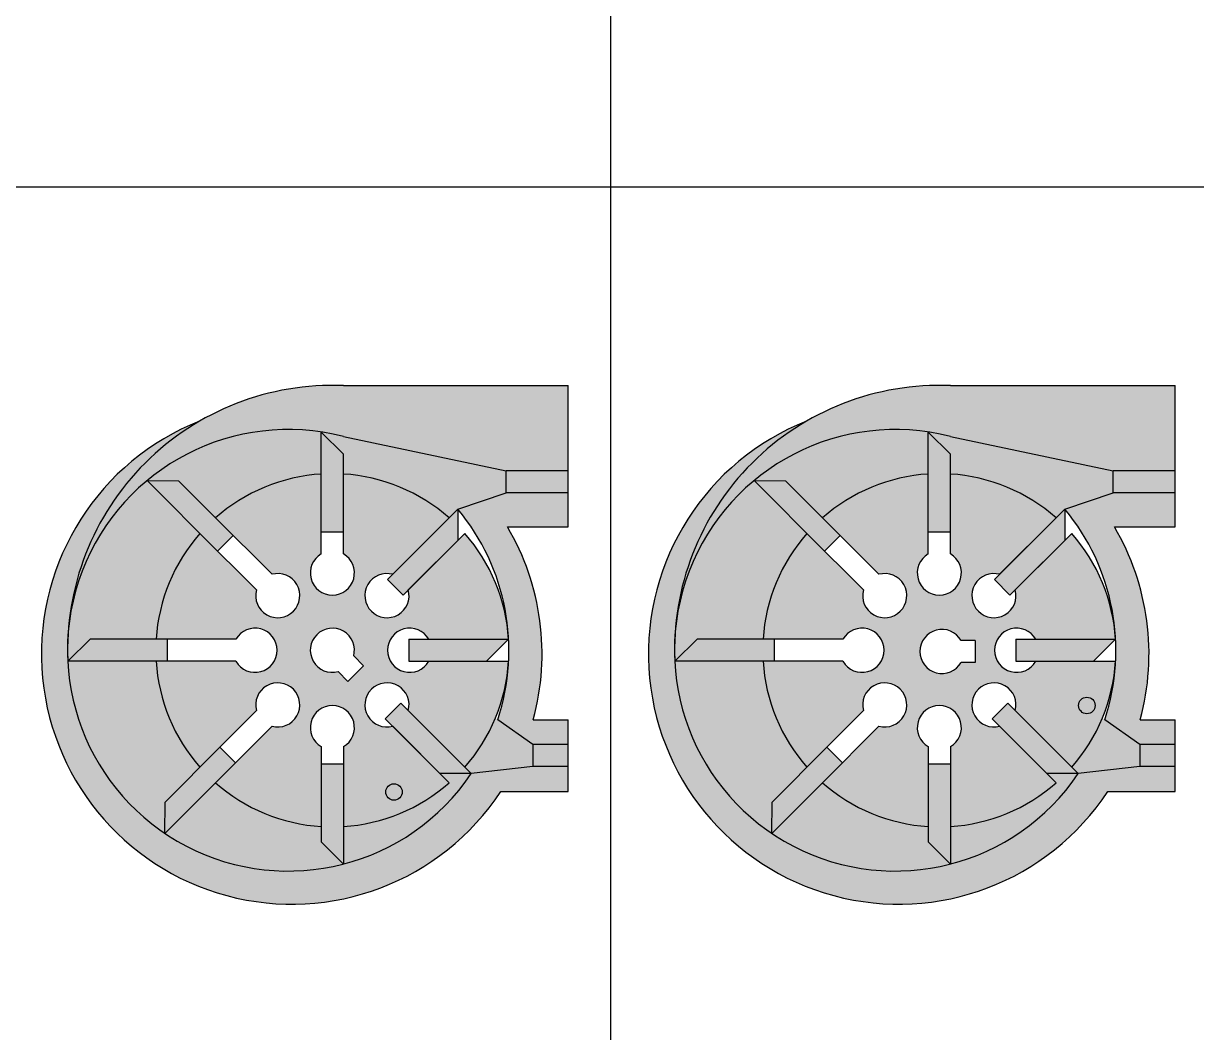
# Model space of a CAD drawing. Header units: millimetres. Extents: x -30196 to -29646, y -21694 to -21274.
# Drawn here: x -29864.4 to -29758.1, y -21602.8 to -21511.4 of the extents above; entities that cross this region are included whole.
import ezdxf

# ---------------------------------------------------------------- set-up
doc = ezdxf.new("R2010")
doc.units = ezdxf.units.MM
doc.layers.add('AM_8', color=1, linetype='Continuous', lineweight=25)

msp = doc.modelspace()

# ---------------------------------------------------------------- hatches: boundary and pattern name
at = {"layer": 'AM_8'}
h = msp.add_hatch(color=8, dxfattribs=at)
edge = h.paths.add_edge_path()
edge.add_line((-29815.03044098054, -21551.92528988092), (-29815.03044098054, -21544.21951980322))
edge.add_line((-29815.03044098054, -21544.21951980322), (-29835.40624679318, -21544.21951980322))
edge.add_arc((-29836.40624679318, -21568.19450415866), 23.9958303636972, 87.6115693426366, 177.6115693424543)
edge.add_arc((-29840.40624679318, -21568.19450415868), 20.00000000000167, 75.52248781405922, 177.1340160170988, ccw=False)
edge.add_line((-29835.40624679318, -21548.82958742765), (-29820.64838037986, -21551.92528988092))
edge.add_line((-29820.64838037986, -21551.92528988092), (-29815.03044098054, -21551.92528988092))
h = msp.add_hatch(color=8, dxfattribs=at)
edge = h.paths.add_edge_path()
edge.add_line((-29760.03044098054, -21551.92528988092), (-29760.03044098054, -21544.21951980322))
edge.add_line((-29760.03044098054, -21544.21951980322), (-29780.40624679318, -21544.21951980322))
edge.add_arc((-29781.40624679318, -21568.19450415866), 23.9958303636972, 87.6115693426366, 177.6115693424543)
edge.add_arc((-29785.40624679318, -21568.19450415869), 20.00000000000167, 75.52248781405922, 177.1340160170988, ccw=False)
edge.add_line((-29780.40624679318, -21548.82958742765), (-29765.64838037986, -21551.92528988092))
edge.add_line((-29765.64838037986, -21551.92528988092), (-29760.03044098054, -21551.92528988092))
h = msp.add_hatch(color=8, dxfattribs=at)
edge = h.paths.add_edge_path()
edge.add_line((-29815.03044098054, -21580.98452353365), (-29815.03044098054, -21578.73452353365))
edge.add_line((-29815.03044098054, -21578.73452353365), (-29818.22577236668, -21578.73452353365))
edge.add_line((-29818.22577236668, -21578.73452353365), (-29823.81852140633, -21579.36801598311))
edge.add_arc((-29840.40541814196, -21568.19201533423), 20.00070333319303, 177.1412554969115, 326.0285050709753, ccw=False)
edge.add_arc((-29836.40624679318, -21568.19450415866), 23.99583036370038, 120.0838597444396, 177.6115693424543, ccw=False)
edge.add_arc((-29840.08547596509, -21568.51756130602), 22.67921142957539, 111.6008538728167, 326.652961886635)
edge.add_line((-29821.140252718, -21580.98452353365), (-29815.03044098054, -21580.98452353365))
h = msp.add_hatch(color=8, dxfattribs=at)
edge = h.paths.add_edge_path()
edge.add_line((-29760.03044098054, -21580.98452353365), (-29760.03044098054, -21578.73452353365))
edge.add_line((-29760.03044098054, -21578.73452353365), (-29763.22577236668, -21578.73452353365))
edge.add_line((-29763.22577236668, -21578.73452353365), (-29768.81852140633, -21579.36801598312))
edge.add_arc((-29785.40541814196, -21568.19201533423), 20.00070333319303, 177.1412554969115, 326.0285050709753, ccw=False)
edge.add_arc((-29781.40624679318, -21568.19450415866), 23.99583036370038, 120.0838597444396, 177.6115693424543, ccw=False)
edge.add_arc((-29785.08547596509, -21568.51756130602), 22.67921142957539, 111.6008538728167, 326.652961886635)
edge.add_line((-29766.140252718, -21580.98452353365), (-29760.03044098054, -21580.98452353365))
h = msp.add_hatch(color=4, dxfattribs=at)
edge = h.paths.add_edge_path()
edge.add_line((-29850.35459195503, -21552.83194543446), (-29846.99072980264, -21556.19580758685))
edge.add_arc((-29836.40624679318, -21568.19450415866), 15.99999999999996, 93.5833216984849, 131.4166783015828, ccw=False)
edge.add_line((-29837.40624679318, -21552.22578473599), (-29837.40624679319, -21548.4207842254))
edge.add_arc((-29840.40624679319, -21568.19450415869), 20.00000000000203, 81.37307344133279, 129.754618054288)
edge.add_line((-29853.19626616817, -21552.81869834607), (-29850.35459195503, -21552.83194543446))
h = msp.add_hatch(color=4, dxfattribs=at)
edge = h.paths.add_edge_path()
edge.add_line((-29837.40624679319, -21548.4207842254), (-29835.40624679319, -21550.43951843747))
edge.add_line((-29835.40624679319, -21550.43951843747), (-29835.40624679319, -21552.22578473599))
edge.add_arc((-29836.40624679318, -21568.19450415866), 15.99999999999949, 48.58332169857408, 86.41667830158008, ccw=False)
edge.add_line((-29825.82176378375, -21556.19580758682), (-29825.03044098058, -21555.40448478368))
edge.add_line((-29825.03044098058, -21555.40448478368), (-29820.64838037986, -21553.92528988092))
edge.add_line((-29820.64838037986, -21553.92528988092), (-29820.64838037986, -21551.92528988092))
edge.add_line((-29820.64838037986, -21551.92528988092), (-29835.40624679318, -21548.82958742765))
edge.add_arc((-29840.40624679316, -21568.1945041587), 20.00000000000228, 75.52248781411483, 81.37307344139617)
for color, points in [(96, [(-29837.40624679319, -21557.45418666797), (-29835.40624679318, -21557.45418666797), (-29835.40624679319, -21552.22578473598), (-29835.40624679319, -21550.43951843747), (-29837.40624679319, -21548.4207842254), (-29837.40624679319, -21552.22578473598), (-29837.40624679319, -21554.35938536772)]), (6, [(-29782.40624679319, -21557.45418666797), (-29780.40624679318, -21557.45418666797), (-29780.40624679319, -21552.22578473599), (-29780.40624679319, -21550.43951843747), (-29782.40624679319, -21548.4207842254), (-29782.40624679319, -21552.22578473599), (-29782.40624679319, -21554.35938536772)]), (4, [(-29815.03044098054, -21551.92528988092), (-29820.64838037986, -21551.92528988092), (-29820.64838037986, -21553.92528988092), (-29815.03044098054, -21553.92528988092)]), (4, [(-29760.03044098054, -21551.92528988092), (-29765.64838037986, -21551.92528988092), (-29765.64838037986, -21553.92528988092), (-29760.03044098054, -21553.92528988092)]), (18, [(-29846.80868604383, -21559.2062784704), (-29845.39447248146, -21557.79206490801), (-29849.09151094234, -21554.09502644715), (-29850.35459195503, -21552.83194543446), (-29853.19626616816, -21552.81869834606), (-29850.50572450472, -21555.50924000952), (-29848.99704102967, -21557.01792348456)]), (96, [(-29791.80868604383, -21559.2062784704), (-29790.39447248146, -21557.79206490802), (-29794.09151094234, -21554.09502644715), (-29795.35459195503, -21552.83194543446), (-29798.19626616816, -21552.81869834607), (-29795.50572450472, -21555.50924000953), (-29793.99704102967, -21557.01792348457)]), (6, [(-29831.41802110491, -21561.79206490801), (-29830.00380754254, -21563.20627847038), (-29826.30676908166, -21559.5092400095), (-29825.04368806898, -21558.24615899682), (-29825.03044098058, -21555.40448478368), (-29827.72098264404, -21558.09502644713), (-29829.22966611908, -21559.60370992218)]), (5, [(-29776.41802110491, -21561.79206490801), (-29775.00380754254, -21563.20627847039), (-29771.30676908166, -21559.50924000951), (-29770.04368806898, -21558.24615899682), (-29770.03044098058, -21555.40448478368), (-29772.72098264404, -21558.09502644713), (-29774.22966611908, -21559.60370992218)]), (50, [(-29851.34782870605, -21569.19450415867), (-29851.34782870605, -21567.19450415866), (-29856.57623063803, -21567.19450415868), (-29858.36249693655, -21567.19450415867), (-29860.38123114862, -21569.19450415867), (-29856.57623063803, -21569.19450415868), (-29854.4426300063, -21569.19450415867)]), (170, [(-29829.46466488031, -21567.19450415866), (-29829.46466488031, -21569.19450415866), (-29824.23626294833, -21569.19450415865), (-29822.44999664981, -21569.19450415866), (-29820.43126243774, -21567.19450415866), (-29824.23626294833, -21567.19450415865), (-29826.36986358006, -21567.19450415866)]), (18, [(-29796.34782870605, -21569.19450415867), (-29796.34782870605, -21567.19450415867), (-29801.57623063803, -21567.19450415868), (-29803.36249693655, -21567.19450415867), (-29805.38123114862, -21569.19450415867), (-29801.57623063803, -21569.19450415868), (-29799.4426300063, -21569.19450415867)]), (20, [(-29774.46466488031, -21567.19450415866), (-29774.46466488031, -21569.19450415867), (-29769.23626294833, -21569.19450415865), (-29767.44999664981, -21569.19450415866), (-29765.43126243774, -21567.19450415866), (-29769.23626294833, -21567.19450415865), (-29771.36986358006, -21567.19450415866)]), (20, [(-29830.20610153066, -21572.98043585878), (-29831.62031509304, -21574.39464942116), (-29827.92327663215, -21578.09168788202), (-29825.82176378371, -21580.19320073046), (-29823.81852140633, -21579.36801598311), (-29826.50906306978, -21576.67747431965), (-29828.01774654483, -21575.16879084461)]), (241, [(-29775.20610153066, -21572.98043585879), (-29776.62031509304, -21574.39464942116), (-29772.92327663215, -21578.09168788203), (-29770.82176378372, -21580.19320073047), (-29768.81852140633, -21579.36801598311), (-29771.50906306978, -21576.67747431966), (-29773.01774654483, -21575.16879084461)]), (3, [(-29845.19217849331, -21578.39464942118), (-29846.60639205569, -21576.9804358588), (-29850.30343051655, -21580.67747431969), (-29851.56651152925, -21581.94055533237), (-29851.57975861764, -21584.78222954551), (-29848.88921695418, -21582.09168788206), (-29847.38053347914, -21580.58300440701)]), (256, [(-29815.03044098054, -21576.73452353366), (-29818.22577236668, -21576.73452353366), (-29818.22577236668, -21578.73452353366), (-29815.03044098054, -21578.73452353366)]), (50, [(-29790.19217849331, -21578.39464942118), (-29791.60639205569, -21576.9804358588), (-29795.30343051655, -21580.67747431969), (-29796.56651152925, -21581.94055533237), (-29796.57975861764, -21584.78222954551), (-29793.88921695418, -21582.09168788206), (-29792.38053347914, -21580.58300440701)]), (256, [(-29760.03044098054, -21576.73452353366), (-29763.22577236668, -21576.73452353366), (-29763.22577236668, -21578.73452353366), (-29760.03044098054, -21578.73452353366)]), (241, [(-29835.40624679316, -21578.52601844714), (-29837.40624679317, -21578.52601844714), (-29837.40624679315, -21583.75442037913), (-29837.40624679316, -21585.54068667765), (-29835.40624679316, -21587.55942088972), (-29835.40624679315, -21583.75442037913), (-29835.40624679316, -21581.62081974739)]), (3, [(-29780.40624679316, -21578.52601844715), (-29782.40624679317, -21578.52601844715), (-29782.40624679315, -21583.75442037913), (-29782.40624679316, -21585.54068667765), (-29780.40624679316, -21587.55942088972), (-29780.40624679315, -21583.75442037913), (-29780.40624679316, -21581.6208197474)])]:
    msp.add_hatch(color=color, dxfattribs=at).paths.add_polyline_path(points)
h = msp.add_hatch(color=4, dxfattribs=at)
edge = h.paths.add_edge_path()
edge.add_line((-29795.35459195503, -21552.83194543446), (-29791.99072980264, -21556.19580758685))
edge.add_arc((-29781.40624679318, -21568.19450415866), 15.99999999999996, 93.5833216984849, 131.4166783015828, ccw=False)
edge.add_line((-29782.40624679318, -21552.22578473599), (-29782.40624679319, -21548.4207842254))
edge.add_arc((-29785.40624679319, -21568.19450415869), 20.00000000000203, 81.37307344133279, 129.754618054288)
edge.add_line((-29798.19626616817, -21552.81869834607), (-29795.35459195503, -21552.83194543446))
h = msp.add_hatch(color=4, dxfattribs=at)
edge = h.paths.add_edge_path()
edge.add_line((-29782.40624679319, -21548.4207842254), (-29780.40624679319, -21550.43951843747))
edge.add_line((-29780.40624679319, -21550.43951843747), (-29780.40624679319, -21552.22578473599))
edge.add_arc((-29781.40624679318, -21568.19450415866), 15.99999999999949, 48.58332169857408, 86.41667830158008, ccw=False)
edge.add_line((-29770.82176378375, -21556.19580758682), (-29770.03044098058, -21555.40448478368))
edge.add_line((-29770.03044098058, -21555.40448478368), (-29765.64838037986, -21553.92528988092))
edge.add_line((-29765.64838037986, -21553.92528988092), (-29765.64838037986, -21551.92528988092))
edge.add_line((-29765.64838037986, -21551.92528988092), (-29780.40624679318, -21548.82958742765))
edge.add_arc((-29785.40624679316, -21568.1945041587), 20.00000000000228, 75.52248781411483, 81.37307344139617)
h = msp.add_hatch(color=54, dxfattribs=at)
edge = h.paths.add_edge_path()
edge.add_line((-29841.87363235168, -21575.07610327954), (-29845.19217849331, -21578.39464942118))
edge.add_line((-29845.19217849331, -21578.39464942118), (-29846.99072980262, -21580.19320073048))
edge.add_arc((-29836.40624679318, -21568.19450415866), 16.00000000000125, 228.5833216984907, 266.4166783015151)
edge.add_line((-29837.40624679318, -21584.16322358133), (-29837.40624679317, -21578.52601844714))
edge.add_line((-29837.40624679317, -21578.52601844714), (-29837.40624679317, -21576.92655496623))
edge.add_arc((-29836.40624679318, -21575.19450415866), 1.999999999995739, -59.99999999947232, 240.0000000001702, ccw=False)
edge.add_line((-29835.40624679317, -21576.92655496622), (-29835.40624679316, -21578.52601844714))
edge.add_line((-29835.40624679316, -21578.52601844714), (-29835.40624679317, -21584.16322358133))
edge.add_arc((-29836.40624679318, -21568.19450415866), 15.99999999999768, 273.5833216985247, 311.4166783018132)
edge.add_line((-29825.82176378367, -21580.19320073043), (-29826.66019561946, -21579.35476889472))
edge.add_line((-29826.66019561946, -21579.35476889472), (-29830.93886123465, -21575.07610327954))
edge.add_arc((-29831.45649932488, -21573.14425162696), 2.00000000000471, -14.99999999920891, 285.0000000004978, ccw=False)
edge.add_line((-29829.52464767229, -21573.66188971714), (-29824.40755022134, -21578.77898716808))
edge.add_arc((-29836.40624679318, -21568.19450415866), 16.00000000000012, 318.5833216985741, 356.4166783015281)
edge.add_line((-29820.43752737051, -21569.19450415866), (-29822.44999664981, -21569.19450415865))
edge.add_line((-29822.44999664981, -21569.19450415865), (-29827.6741959856, -21569.19450415866))
edge.add_arc((-29829.40624679317, -21568.19450415866), 1.999999999998889, 30.00000000047561, 330.0000000002223, ccw=False)
edge.add_line((-29827.67419598561, -21567.19450415865), (-29820.4375273705, -21567.19450415865))
edge.add_arc((-29836.40624679317, -21568.19450415867), 16.00000000000153, 3.583321698536893, 41.41667830169428)
edge.add_line((-29824.40755022138, -21557.61002114918), (-29825.04368806898, -21558.24615899682))
edge.add_line((-29825.04368806898, -21558.24615899682), (-29829.5246476723, -21562.72711860013))
edge.add_arc((-29831.45649932488, -21563.24475669036), 2.00000000000471, -284.9999999996385, 15.000000000497778, ccw=False)
edge.add_line((-29830.93886123468, -21561.31290503777), (-29825.82176378375, -21556.19580758682))
edge.add_arc((-29836.40624679319, -21568.19450415865), 15.99999999999675, 48.58332169852869, 86.41667830150129)
edge.add_line((-29835.40624679318, -21552.22578473598), (-29835.40624679318, -21557.45418666797))
edge.add_line((-29835.40624679318, -21557.45418666797), (-29835.40624679319, -21559.46245335108))
edge.add_arc((-29836.40624679318, -21561.19450415865), 1.999999999995739, -239.99999999947227, 60.00000000017019, ccw=False)
edge.add_line((-29837.40624679319, -21559.46245335109), (-29837.40624679319, -21557.45418666797))
edge.add_line((-29837.40624679319, -21557.45418666797), (-29837.40624679319, -21552.22578473598))
edge.add_arc((-29836.40624679318, -21568.19450415865), 15.99999999999768, 93.58332169852468, 131.4166783018132)
edge.add_line((-29846.99072980269, -21556.19580758688), (-29845.39447248146, -21557.79206490802))
edge.add_line((-29845.39447248146, -21557.79206490802), (-29841.8736323517, -21561.31290503779))
edge.add_arc((-29841.35599426149, -21563.24475669036), 1.999999999998371, -195.0000000000215, 105.0000000002228, ccw=False)
edge.add_line((-29843.28784591406, -21562.72711860016), (-29846.80868604383, -21559.2062784704))
edge.add_line((-29846.80868604383, -21559.2062784704), (-29848.40494336501, -21557.61002114923))
edge.add_arc((-29836.40624679318, -21568.19450415867), 15.99999999999916, 138.5833216985189, 176.4166783015013)
edge.add_line((-29852.37496621585, -21567.19450415866), (-29851.34782870605, -21567.19450415866))
edge.add_line((-29851.34782870605, -21567.19450415866), (-29845.13829760075, -21567.19450415866))
edge.add_arc((-29843.40624679318, -21568.19450415866), 1.999999999998889, -149.9999999997571, 150.0000000002223, ccw=False)
edge.add_line((-29845.13829760074, -21569.19450415866), (-29851.34782870605, -21569.19450415867))
edge.add_line((-29851.34782870605, -21569.19450415867), (-29852.37496621585, -21569.19450415867))
edge.add_arc((-29836.40624679318, -21568.19450415865), 15.9999999999979, 183.5833216985377, 221.4166783015914)
edge.add_line((-29848.40494336499, -21578.77898716811), (-29843.28784591406, -21573.66188971717))
edge.add_arc((-29841.35599426148, -21573.14425162695), 2.000000000002827, -104.99999999963848, 195.0000000002965, ccw=False)
edge = h.paths.add_edge_path(flags=16)
edge.add_arc((-29830.82375982822, -21581.03334520005), 0.7499999999995927, -205.52984479594625, 11.459155902570615, ccw=False)
edge.add_arc((-29830.82375982822, -21581.03334520005), 0.7500000000016288, 11.459155902570615, 154.4701552040538, ccw=False)
edge = h.paths.add_edge_path(flags=16)
edge.add_line((-29833.57781966843, -21569.60871772103), (-29834.9920332308, -21571.02293128341))
edge.add_line((-29834.9920332308, -21571.02293128341), (-29835.88860870298, -21570.12635581124))
edge.add_arc((-29836.40624679317, -21568.19450415866), 2.000000000001633, -14.99999999976609, 284.99999999976615, ccw=False)
edge.add_line((-29834.47439514059, -21568.71214224886), (-29833.57781966843, -21569.60871772103))
h = msp.add_hatch(color=54, dxfattribs=at)
edge = h.paths.add_edge_path()
edge.add_arc((-29786.35599426148, -21573.14425162696), 2.000000000002827, -104.99999999963848, 195.0000000002965, ccw=False)
edge.add_line((-29786.87363235168, -21575.07610327954), (-29790.19217849331, -21578.39464942118))
edge.add_line((-29790.19217849331, -21578.39464942118), (-29791.99072980262, -21580.19320073049))
edge.add_arc((-29781.40624679318, -21568.19450415866), 16.00000000000125, 228.5833216984907, 266.4166783015151)
edge.add_line((-29782.40624679318, -21584.16322358133), (-29782.40624679317, -21578.52601844715))
edge.add_line((-29782.40624679317, -21578.52601844715), (-29782.40624679317, -21576.92655496623))
edge.add_arc((-29781.40624679318, -21575.19450415866), 1.999999999998889, -59.99999999952439, 240.00000000022231, ccw=False)
edge.add_line((-29780.40624679317, -21576.92655496622), (-29780.40624679316, -21578.52601844715))
edge.add_line((-29780.40624679316, -21578.52601844715), (-29780.40624679317, -21584.16322358133))
edge.add_arc((-29781.40624679318, -21568.19450415866), 16.00000000000131, 273.5833216985238, 311.4166783018046)
edge.add_line((-29770.82176378367, -21580.19320073043), (-29771.66019561946, -21579.35476889472))
edge.add_line((-29771.66019561946, -21579.35476889472), (-29775.93886123465, -21575.07610327954))
edge.add_arc((-29776.45649932488, -21573.14425162696), 2.00000000000471, -14.99999999920891, 285.0000000004978, ccw=False)
edge.add_line((-29774.52464767229, -21573.66188971714), (-29769.40755022134, -21578.77898716809))
edge.add_arc((-29781.40624679318, -21568.19450415866), 16.00000000000012, 318.5833216985741, 356.4166783015281)
edge.add_line((-29765.43752737051, -21569.19450415866), (-29767.44999664981, -21569.19450415866))
edge.add_line((-29767.44999664981, -21569.19450415866), (-29772.6741959856, -21569.19450415866))
edge.add_arc((-29774.40624679317, -21568.19450415867), 1.999999999998889, 30.00000000047561, 330.0000000002223, ccw=False)
edge.add_line((-29772.67419598561, -21567.19450415865), (-29765.4375273705, -21567.19450415865))
edge.add_arc((-29781.40624679317, -21568.19450415867), 16.00000000000131, 3.583321698523892, 41.41667830168451)
edge.add_line((-29769.40755022138, -21557.61002114918), (-29770.04368806898, -21558.24615899682))
edge.add_line((-29770.04368806898, -21558.24615899682), (-29774.5246476723, -21562.72711860014))
edge.add_arc((-29776.45649932488, -21563.24475669036), 2.00000000000471, -284.9999999996385, 15.000000000497778, ccw=False)
edge.add_line((-29775.93886123468, -21561.31290503778), (-29770.82176378375, -21556.19580758682))
edge.add_arc((-29781.40624679319, -21568.19450415866), 15.99999999999675, 48.58332169852869, 86.41667830150129)
edge.add_line((-29780.40624679318, -21552.22578473599), (-29780.40624679318, -21557.45418666797))
edge.add_line((-29780.40624679318, -21557.45418666797), (-29780.40624679319, -21559.46245335109))
edge.add_arc((-29781.40624679318, -21561.19450415866), 1.999999999998889, -239.99999999952445, 60.000000000222315, ccw=False)
edge.add_line((-29782.40624679319, -21559.4624533511), (-29782.40624679319, -21557.45418666797))
edge.add_line((-29782.40624679319, -21557.45418666797), (-29782.40624679319, -21552.22578473599))
edge.add_arc((-29781.40624679318, -21568.19450415866), 16.00000000000131, 93.58332169852389, 131.4166783018046)
edge.add_line((-29791.99072980269, -21556.19580758689), (-29790.39447248146, -21557.79206490802))
edge.add_line((-29790.39447248146, -21557.79206490802), (-29786.8736323517, -21561.31290503779))
edge.add_arc((-29786.35599426149, -21563.24475669036), 1.999999999998371, -195.0000000000215, 105.0000000002228, ccw=False)
edge.add_line((-29788.28784591406, -21562.72711860016), (-29791.80868604383, -21559.2062784704))
edge.add_line((-29791.80868604383, -21559.2062784704), (-29793.40494336501, -21557.61002114923))
edge.add_arc((-29781.40624679318, -21568.19450415867), 15.99999999999675, 138.5833216985287, 176.4166783015143)
edge.add_line((-29797.37496621585, -21567.19450415866), (-29796.34782870605, -21567.19450415867))
edge.add_line((-29796.34782870605, -21567.19450415867), (-29790.13829760075, -21567.19450415867))
edge.add_arc((-29788.40624679318, -21568.19450415866), 1.999999999998889, -149.9999999997571, 150.0000000002223, ccw=False)
edge.add_line((-29790.13829760074, -21569.19450415867), (-29796.34782870605, -21569.19450415867))
edge.add_line((-29796.34782870605, -21569.19450415867), (-29797.37496621585, -21569.19450415867))
edge.add_arc((-29781.40624679318, -21568.19450415866), 15.9999999999979, 183.5833216985377, 221.4166783015914)
edge.add_line((-29793.40494336499, -21578.77898716812), (-29791.60639205569, -21576.9804358588))
edge.add_line((-29791.60639205569, -21576.9804358588), (-29790.63422122882, -21576.00826503194))
edge.add_line((-29790.63422122882, -21576.00826503194), (-29788.28784591406, -21573.66188971717))
edge = h.paths.add_edge_path(flags=16)
edge.add_arc((-29768.03799479061, -21573.19486967095), 0.7499999999995927, -176.3684681043194, 11.459155902570615, ccw=False)
edge.add_arc((-29768.03799479061, -21573.19486967095), 0.7500000000001031, 11.459155902570615, 183.6315318956807, ccw=False)
edge = h.paths.add_edge_path(flags=16)
edge.add_line((-29778.16971793685, -21567.30038135314), (-29778.16971793685, -21569.30038135314))
edge.add_line((-29778.16971793685, -21569.30038135314), (-29779.43766712928, -21569.30038135314))
edge.add_arc((-29781.16971793685, -21568.30038135314), 1.999999999999376, 30.00000000001029, 329.9999999999897, ccw=False)
edge.add_line((-29779.43766712928, -21567.30038135314), (-29778.16971793685, -21567.30038135314))
h = msp.add_hatch(color=4, dxfattribs=at)
edge = h.paths.add_edge_path()
edge.add_line((-29860.38123114859, -21569.19450415946), (-29858.36249693655, -21567.19450415867))
edge.add_line((-29858.36249693655, -21567.19450415867), (-29852.37496621586, -21567.19450415867))
edge.add_arc((-29836.40624679318, -21568.19450415866), 15.99999999999972, 138.5833216985092, 176.4166783015671, ccw=False)
edge.add_line((-29848.40494336501, -21557.61002114922), (-29853.19626616817, -21552.81869834607))
edge.add_arc((-29840.40624679318, -21568.19450415869), 20.00000000000394, 129.754618054296, 177.1340160161286)
edge.add_arc((-29836.40624679318, -21568.19450415864), 23.99583036369888, 177.6115693417065, 182.3884306593368)
h = msp.add_hatch(color=4, dxfattribs=at)
edge = h.paths.add_edge_path()
edge.add_line((-29805.38123114859, -21569.19450415946), (-29803.36249693655, -21567.19450415867))
edge.add_line((-29803.36249693655, -21567.19450415867), (-29797.37496621586, -21567.19450415867))
edge.add_arc((-29781.40624679318, -21568.19450415866), 15.99999999999972, 138.5833216985092, 176.4166783015671, ccw=False)
edge.add_line((-29793.40494336501, -21557.61002114922), (-29798.19626616817, -21552.81869834607))
edge.add_arc((-29785.40624679318, -21568.19450415869), 20.00000000000394, 129.754618054296, 177.1340160161286)
edge.add_arc((-29781.40624679318, -21568.19450415864), 23.99583036369888, 177.6115693417065, 182.3884306593368)
h = msp.add_hatch(color=8, dxfattribs=at)
edge = h.paths.add_edge_path()
edge.add_line((-29815.03044098054, -21557.02099233419), (-29815.03044098054, -21553.92528988092))
edge.add_line((-29815.03044098054, -21553.92528988092), (-29820.64838037986, -21553.92528988092))
edge.add_line((-29820.64838037986, -21553.92528988092), (-29825.03044098058, -21555.40448478368))
edge.add_arc((-29840.4327371807, -21568.1995152985), 20.02357445891537, -18.29323982896301, 39.71716751412907, ccw=False)
edge.add_line((-29821.42110375283, -21574.48452353365), (-29818.22577236668, -21576.73452353365))
edge.add_line((-29818.22577236668, -21576.73452353365), (-29815.03044098054, -21576.73452353365))
edge.add_line((-29815.03044098054, -21576.73452353365), (-29815.03044098054, -21574.48452353365))
edge.add_line((-29815.03044098054, -21574.48452353365), (-29818.20530245478, -21574.48452353365))
edge.add_arc((-29840.08547596509, -21568.51756130602), 22.67921142957379, 344.7457534266397, 390.458957127922)
edge.add_line((-29820.53616567191, -21557.020992334), (-29815.03044098054, -21557.02099233419))
h = msp.add_hatch(color=8, dxfattribs=at)
edge = h.paths.add_edge_path()
edge.add_line((-29760.03044098054, -21557.0209923342), (-29760.03044098054, -21553.92528988092))
edge.add_line((-29760.03044098054, -21553.92528988092), (-29765.64838037986, -21553.92528988092))
edge.add_line((-29765.64838037986, -21553.92528988092), (-29770.03044098058, -21555.40448478368))
edge.add_arc((-29785.4327371807, -21568.19951529851), 20.02357445891537, -18.29323982896301, 39.71716751412907, ccw=False)
edge.add_line((-29766.42110375283, -21574.48452353365), (-29763.22577236668, -21576.73452353365))
edge.add_line((-29763.22577236668, -21576.73452353365), (-29760.03044098054, -21576.73452353365))
edge.add_line((-29760.03044098054, -21576.73452353365), (-29760.03044098054, -21574.48452353365))
edge.add_line((-29760.03044098054, -21574.48452353365), (-29763.20530245478, -21574.48452353365))
edge.add_arc((-29785.08547596509, -21568.51756130602), 22.67921142957379, 344.7457534266397, 390.458957127922)
edge.add_line((-29765.53616567191, -21557.020992334), (-29760.03044098054, -21557.0209923342))
h = msp.add_hatch(color=4, dxfattribs=at)
edge = h.paths.add_edge_path()
edge.add_line((-29851.56651152925, -21581.94055533237), (-29848.404943365, -21578.77898716812))
edge.add_arc((-29836.40624679319, -21568.19450415866), 15.99999999999755, 183.5833216984727, 221.416678301573, ccw=False)
edge.add_line((-29852.37496621586, -21569.19450415866), (-29860.38123114859, -21569.19450415947))
edge.add_arc((-29840.40624679319, -21568.1945041587), 20.00000000000208, 182.8659839848004, 236.0357445506686)
edge.add_line((-29851.57975861765, -21584.78222954552), (-29851.56651152925, -21581.94055533237))
h = msp.add_hatch(color=4, dxfattribs=at)
edge = h.paths.add_edge_path()
edge.add_line((-29796.56651152925, -21581.94055533237), (-29793.404943365, -21578.77898716812))
edge.add_arc((-29781.40624679319, -21568.19450415866), 15.99999999999755, 183.5833216984727, 221.416678301573, ccw=False)
edge.add_line((-29797.37496621586, -21569.19450415866), (-29805.38123114859, -21569.19450415947))
edge.add_arc((-29785.40624679319, -21568.1945041587), 20.00000000000208, 182.8659839848004, 236.0357445506686)
edge.add_line((-29796.57975861765, -21584.78222954552), (-29796.56651152925, -21581.94055533237))
h = msp.add_hatch(color=0, dxfattribs=at)
edge = h.paths.add_edge_path()
edge.add_arc((-29768.03799479061, -21573.19486967094), 0.7499999999960273, 101.4591559026259, 379.2612381732924)
edge.add_arc((-29768.03799479061, -21573.19486967094), 0.7499999999972446, 19.26123817329231, 101.4591559026259)
h = msp.add_hatch(color=256, dxfattribs=at)
edge = h.paths.add_edge_path()
edge.add_line((-29818.22577236669, -21578.73452353366), (-29818.22577236668, -21576.73452353366))
edge.add_line((-29818.22577236668, -21576.73452353366), (-29821.63342921298, -21574.33973489006))
edge.add_arc((-29836.40624679318, -21568.19450415867), 16.00000000000093, 318.58332169849075, 337.4135536778807, ccw=False)
edge.add_line((-29824.40755022135, -21578.77898716811), (-29823.81852140634, -21579.36801598313))
edge.add_line((-29823.81852140634, -21579.36801598313), (-29820.82862563852, -21579.02934954554))
edge.add_line((-29820.82862563852, -21579.02934954554), (-29818.22577236669, -21578.73452353366))
h = msp.add_hatch(color=256, dxfattribs=at)
edge = h.paths.add_edge_path()
edge.add_line((-29763.22577236669, -21578.73452353366), (-29763.22577236668, -21576.73452353366))
edge.add_line((-29763.22577236668, -21576.73452353366), (-29766.63342921298, -21574.33973489006))
edge.add_arc((-29781.40624679318, -21568.19450415867), 16.00000000000093, 318.58332169849075, 337.4135536778807, ccw=False)
edge.add_line((-29769.40755022135, -21578.77898716811), (-29768.81852140634, -21579.36801598313))
edge.add_line((-29768.81852140634, -21579.36801598313), (-29765.82862563852, -21579.02934954554))
edge.add_line((-29765.82862563852, -21579.02934954554), (-29763.22577236669, -21578.73452353366))
h = msp.add_hatch(color=4, dxfattribs=at)
edge = h.paths.add_edge_path()
edge.add_line((-29835.40624679316, -21587.55942088972), (-29837.40624679316, -21585.54068667765))
edge.add_line((-29837.40624679316, -21585.54068667765), (-29837.40624679317, -21584.16322358133))
edge.add_arc((-29836.40624679318, -21568.19450415866), 15.99999999999586, 228.5833216985103, 266.41667830157934, ccw=False)
edge.add_line((-29846.99072980262, -21580.19320073049), (-29851.57975861764, -21584.78222954551))
edge.add_arc((-29840.40624679318, -21568.19450415869), 19.99999999999851, 236.0357445506627, 284.4775121859838)
h = msp.add_hatch(color=256, dxfattribs=at)
edge = h.paths.add_edge_path()
edge.add_arc((-29840.40624679318, -21568.19450415869), 19.99999999999808, 284.4775121859636, 326.0357445507755)
edge.add_line((-29823.81852140633, -21579.36801598312), (-29824.94891876627, -21579.36274638758))
edge.add_arc((-29836.40624679319, -21568.19450415867), 16.0000000000069, 273.58332169853605, 315.732025523179, ccw=False)
edge.add_line((-29835.40624679317, -21584.16322358134), (-29835.40624679317, -21587.55942088972))
h = msp.add_hatch(color=0, dxfattribs=at)
edge = h.paths.add_edge_path()
edge.add_arc((-29830.82375982822, -21581.03334520004), 0.7499999999960273, 56.45915590262589, 334.2612381732923)
edge.add_arc((-29830.82375982822, -21581.03334520004), 0.7499999999972446, -25.73876182670767, 56.45915590262589)
h = msp.add_hatch(color=4, dxfattribs=at)
edge = h.paths.add_edge_path()
edge.add_line((-29780.40624679316, -21587.55942088972), (-29782.40624679316, -21585.54068667765))
edge.add_line((-29782.40624679316, -21585.54068667765), (-29782.40624679317, -21584.16322358133))
edge.add_arc((-29781.40624679318, -21568.19450415866), 15.99999999999586, 228.5833216985103, 266.41667830157934, ccw=False)
edge.add_line((-29791.99072980262, -21580.19320073049), (-29796.57975861764, -21584.78222954551))
edge.add_arc((-29785.40624679318, -21568.19450415869), 19.99999999999851, 236.0357445506627, 284.4775121859838)
h = msp.add_hatch(color=256, dxfattribs=at)
edge = h.paths.add_edge_path()
edge.add_arc((-29785.40624679318, -21568.19450415869), 19.99999999999808, 284.4775121859636, 326.0357445507755)
edge.add_line((-29768.81852140633, -21579.36801598312), (-29769.94891876627, -21579.36274638758))
edge.add_arc((-29781.40624679319, -21568.19450415867), 16.0000000000069, 273.58332169853605, 315.732025523179, ccw=False)
edge.add_line((-29780.40624679317, -21584.16322358134), (-29780.40624679317, -21587.55942088972))

# ---------------------------------------------------------------- linework, layer by layer
for p, q in [((-29811.16855270931, -21526.19450415869), (-29811.16855270931, -21442.19450415869)), ((-30141.16855270931, -21526.19450415868), (-29701.16855270931, -21526.19450415869)), ((-29811.16855270931, -21610.19450415869), (-29811.16855270931, -21526.19450415869))]:
    msp.add_line(p, q)
at = {"lineweight": 30}
for p, q in [((-29835.40624679318, -21544.21951980322), (-29815.03044098054, -21544.21951980322)), ((-29815.03044098054, -21548.82958742765), (-29815.03044098054, -21544.21951980322)), ((-29780.40624679318, -21544.21951980322), (-29760.03044098054, -21544.21951980322)), ((-29760.03044098054, -21548.82958742765), (-29760.03044098054, -21544.21951980322)), ((-29835.40624679318, -21548.82958742765), (-29820.64838037986, -21551.92528988092)), ((-29815.03044098054, -21557.02099233419), (-29815.03044098054, -21548.82958742765)), ((-29780.40624679318, -21548.82958742765), (-29765.64838037986, -21551.92528988092)), ((-29760.03044098054, -21557.0209923342), (-29760.03044098054, -21548.82958742765)), ((-29837.40624679319, -21559.46245335109), (-29837.40624679319, -21552.22578473598)), ((-29835.40624679319, -21559.46245335108), (-29835.40624679319, -21552.22578473598)), ((-29815.03044098054, -21551.92528988092), (-29820.64838037986, -21551.92528988092)), ((-29820.64838037986, -21553.92528988092), (-29820.64838037986, -21551.92528988092)), ((-29782.40624679319, -21559.46245335109), (-29782.40624679319, -21552.22578473599)), ((-29780.40624679319, -21559.46245335109), (-29780.40624679319, -21552.22578473599)), ((-29760.03044098054, -21551.92528988092), (-29765.64838037986, -21551.92528988092)), ((-29765.64838037986, -21553.92528988092), (-29765.64838037986, -21551.92528988092)), ((-29825.03044098058, -21555.40448478368), (-29820.64838037986, -21553.92528988092)), ((-29815.03044098054, -21553.92528988092), (-29820.64838037986, -21553.92528988092)), ((-29770.03044098058, -21555.40448478368), (-29765.64838037986, -21553.92528988092)), ((-29760.03044098054, -21553.92528988092), (-29765.64838037986, -21553.92528988092)), ((-29841.8736323517, -21561.31290503779), (-29846.99072980264, -21556.19580758684)), ((-29830.93886123468, -21561.31290503777), (-29825.82176378375, -21556.19580758682)), ((-29786.8736323517, -21561.31290503779), (-29791.99072980264, -21556.19580758685)), ((-29775.93886123468, -21561.31290503778), (-29770.82176378375, -21556.19580758682)), ((-29843.28784591406, -21562.72711860016), (-29848.40494336501, -21557.61002114923)), ((-29829.5246476723, -21562.72711860013), (-29824.40755022137, -21557.61002114919)), ((-29820.53616567191, -21557.020992334), (-29815.03044098054, -21557.02099233419)), ((-29788.28784591406, -21562.72711860016), (-29793.40494336501, -21557.61002114923)), ((-29774.5246476723, -21562.72711860014), (-29769.40755022137, -21557.61002114919)), ((-29765.53616567191, -21557.020992334), (-29760.03044098054, -21557.0209923342)), ((-29845.13829760075, -21567.19450415866), (-29852.37496621585, -21567.19450415867)), ((-29827.67419598561, -21567.19450415866), (-29820.4375273705, -21567.19450415865)), ((-29790.13829760075, -21567.19450415867), (-29797.37496621585, -21567.19450415867)), ((-29778.16971793685, -21567.30038135314), (-29779.43766712927, -21567.30038135314)), ((-29778.16971793685, -21567.30038135314), (-29778.16971793685, -21569.30038135314)), ((-29772.67419598561, -21567.19450415866), (-29765.4375273705, -21567.19450415865)), ((-29845.13829760074, -21569.19450415866), (-29852.37496621585, -21569.19450415867)), ((-29833.57781966843, -21569.60871772103), (-29834.9920332308, -21571.02293128341)), ((-29833.57781966843, -21569.60871772103), (-29834.47439514059, -21568.71214224887)), ((-29827.6741959856, -21569.19450415866), (-29820.4375273705, -21569.19450415865)), ((-29790.13829760074, -21569.19450415867), (-29797.37496621585, -21569.19450415867)), ((-29778.16971793685, -21569.30038135314), (-29779.43766712928, -21569.30038135314)), ((-29772.6741959856, -21569.19450415866), (-29765.4375273705, -21569.19450415865)), ((-29834.9920332308, -21571.02293128341), (-29835.88860870297, -21570.12635581124)), ((-29843.28784591406, -21573.66188971717), (-29848.40494336499, -21578.77898716811)), ((-29829.5246476723, -21573.66188971715), (-29824.40755022134, -21578.77898716808)), ((-29788.28784591406, -21573.66188971717), (-29793.40494336499, -21578.77898716812)), ((-29774.5246476723, -21573.66188971716), (-29769.40755022134, -21578.77898716809)), ((-29841.87363235168, -21575.07610327954), (-29846.99072980262, -21580.19320073048)), ((-29830.93886123465, -21575.07610327954), (-29825.82176378371, -21580.19320073047)), ((-29818.22577236668, -21576.73452353365), (-29821.42110375283, -21574.48452353365)), ((-29818.20530245478, -21574.48452353365), (-29815.03044098054, -21574.48452353365)), ((-29815.03044098054, -21580.98452353365), (-29815.03044098054, -21574.48452353365)), ((-29786.87363235168, -21575.07610327954), (-29791.99072980262, -21580.19320073049)), ((-29775.93886123465, -21575.07610327954), (-29770.82176378371, -21580.19320073047)), ((-29763.22577236668, -21576.73452353365), (-29766.42110375283, -21574.48452353365)), ((-29763.20530245478, -21574.48452353365), (-29760.03044098054, -21574.48452353365)), ((-29760.03044098054, -21580.98452353365), (-29760.03044098054, -21574.48452353365)), ((-29837.40624679317, -21576.92655496623), (-29837.40624679317, -21584.16322358133)), ((-29835.40624679317, -21576.92655496622), (-29835.40624679317, -21584.16322358133)), ((-29815.03044098054, -21576.73452353365), (-29818.22577236668, -21576.73452353364)), ((-29818.22577236668, -21576.73452353365), (-29818.22577236668, -21578.73452353365)), ((-29782.40624679317, -21576.92655496623), (-29782.40624679317, -21584.16322358133)), ((-29780.40624679317, -21576.92655496622), (-29780.40624679317, -21584.16322358133)), ((-29760.03044098054, -21576.73452353365), (-29763.22577236668, -21576.73452353365)), ((-29763.22577236668, -21576.73452353365), (-29763.22577236668, -21578.73452353365)), ((-29818.22577236668, -21578.73452353365), (-29823.81852140634, -21579.36801598311)), ((-29815.03044098054, -21578.73452353365), (-29818.22577236668, -21578.73452353365)), ((-29763.22577236668, -21578.73452353365), (-29768.81852140634, -21579.36801598312)), ((-29760.03044098054, -21578.73452353365), (-29763.22577236668, -21578.73452353365)), ((-29821.140252718, -21580.98452353365), (-29815.03044098054, -21580.98452353365)), ((-29766.140252718, -21580.98452353365), (-29760.03044098054, -21580.98452353365))]:
    msp.add_line(p, q, dxfattribs=at)
at = {"color": 20, "lineweight": 30}
for p, q in [((-29837.40624679319, -21557.45418666797), (-29837.40624679319, -21548.4207842254)), ((-29837.40624679319, -21548.4207842254), (-29835.40624679319, -21550.43951843747)), ((-29782.40624679319, -21557.45418666797), (-29782.40624679319, -21548.4207842254)), ((-29782.40624679319, -21548.4207842254), (-29780.40624679319, -21550.43951843747)), ((-29835.40624679318, -21557.45418666797), (-29835.40624679319, -21550.43951843747)), ((-29780.40624679318, -21557.45418666797), (-29780.40624679319, -21550.43951843747)), ((-29846.80868604383, -21559.2062784704), (-29853.19626616816, -21552.81869834606)), ((-29853.19626616816, -21552.81869834606), (-29850.35459195503, -21552.83194543446)), ((-29845.39447248146, -21557.79206490801), (-29850.35459195503, -21552.83194543446)), ((-29791.80868604383, -21559.2062784704), (-29798.19626616816, -21552.81869834607)), ((-29798.19626616816, -21552.81869834607), (-29795.35459195503, -21552.83194543446)), ((-29790.39447248146, -21557.79206490802), (-29795.35459195503, -21552.83194543446)), ((-29831.41802110491, -21561.79206490801), (-29825.03044098058, -21555.40448478368)), ((-29825.03044098058, -21555.40448478368), (-29825.04368806898, -21558.24615899682)), ((-29776.41802110491, -21561.79206490801), (-29770.03044098058, -21555.40448478368)), ((-29770.03044098058, -21555.40448478368), (-29770.04368806898, -21558.24615899682)), ((-29846.80868604383, -21559.2062784704), (-29845.39447248146, -21557.79206490801)), ((-29837.40624679319, -21557.45418666797), (-29835.40624679318, -21557.45418666797)), ((-29791.80868604383, -21559.2062784704), (-29790.39447248146, -21557.79206490802)), ((-29782.40624679319, -21557.45418666797), (-29780.40624679318, -21557.45418666797)), ((-29830.00380754254, -21563.20627847038), (-29825.04368806898, -21558.24615899682)), ((-29775.00380754254, -21563.20627847039), (-29770.04368806898, -21558.24615899682)), ((-29831.41802110491, -21561.79206490801), (-29830.00380754254, -21563.20627847038)), ((-29776.41802110491, -21561.79206490801), (-29775.00380754254, -21563.20627847039)), ((-29860.38123114862, -21569.19450415867), (-29858.36249693655, -21567.19450415867)), ((-29851.34782870605, -21567.19450415866), (-29858.36249693655, -21567.19450415867)), ((-29851.34782870605, -21569.19450415867), (-29851.34782870605, -21567.19450415866)), ((-29829.46466488031, -21567.19450415866), (-29820.43126243774, -21567.19450415866)), ((-29829.46466488031, -21567.19450415866), (-29829.46466488031, -21569.19450415866)), ((-29820.43126243774, -21567.19450415866), (-29822.44999664981, -21569.19450415866)), ((-29805.38123114862, -21569.19450415867), (-29803.36249693655, -21567.19450415867)), ((-29796.34782870605, -21567.19450415867), (-29803.36249693655, -21567.19450415867)), ((-29796.34782870605, -21569.19450415867), (-29796.34782870605, -21567.19450415867)), ((-29774.46466488031, -21567.19450415866), (-29765.43126243774, -21567.19450415866)), ((-29774.46466488031, -21567.19450415866), (-29774.46466488031, -21569.19450415867)), ((-29765.43126243774, -21567.19450415866), (-29767.44999664981, -21569.19450415866)), ((-29851.34782870605, -21569.19450415867), (-29860.38123114862, -21569.19450415867)), ((-29829.46466488031, -21569.19450415866), (-29822.44999664981, -21569.19450415865)), ((-29796.34782870605, -21569.19450415867), (-29805.38123114862, -21569.19450415867)), ((-29774.46466488031, -21569.19450415866), (-29767.44999664981, -21569.19450415866)), ((-29830.20610153066, -21572.98043585878), (-29831.62031509304, -21574.39464942116)), ((-29830.20610153066, -21572.98043585878), (-29823.81852140633, -21579.36801598311)), ((-29775.20610153066, -21572.98043585879), (-29776.62031509304, -21574.39464942116)), ((-29775.20610153066, -21572.98043585879), (-29768.81852140633, -21579.36801598311)), ((-29831.62031509304, -21574.39464942116), (-29826.66019561948, -21579.35476889472)), ((-29776.62031509304, -21574.39464942116), (-29771.66019561948, -21579.35476889472)), ((-29846.60639205569, -21576.9804358588), (-29851.56651152925, -21581.94055533237)), ((-29845.19217849331, -21578.39464942118), (-29846.60639205569, -21576.9804358588)), ((-29791.60639205569, -21576.9804358588), (-29796.56651152925, -21581.94055533237)), ((-29790.19217849331, -21578.39464942118), (-29791.60639205569, -21576.9804358588)), ((-29845.19217849331, -21578.39464942118), (-29851.57975861764, -21584.78222954551)), ((-29837.40624679317, -21578.52601844714), (-29837.40624679316, -21585.54068667765)), ((-29835.40624679316, -21578.52601844714), (-29837.40624679317, -21578.52601844714)), ((-29835.40624679316, -21578.52601844714), (-29835.40624679316, -21587.55942088972)), ((-29790.19217849331, -21578.39464942118), (-29796.57975861764, -21584.78222954551)), ((-29782.40624679317, -21578.52601844715), (-29782.40624679316, -21585.54068667765)), ((-29780.40624679316, -21578.52601844715), (-29782.40624679317, -21578.52601844715)), ((-29780.40624679316, -21578.52601844715), (-29780.40624679316, -21587.55942088972)), ((-29823.81852140633, -21579.36801598311), (-29826.66019561948, -21579.35476889472)), ((-29768.81852140633, -21579.36801598311), (-29771.66019561948, -21579.35476889472)), ((-29851.57975861764, -21584.78222954551), (-29851.56651152925, -21581.94055533237)), ((-29796.57975861764, -21584.78222954551), (-29796.56651152925, -21581.94055533237)), ((-29835.40624679316, -21587.55942088972), (-29837.40624679316, -21585.54068667765)), ((-29780.40624679316, -21587.55942088972), (-29782.40624679316, -21585.54068667765))]:
    msp.add_line(p, q, dxfattribs=at)
for centre in [(-29768.03799479061, -21573.19486967095), (-29830.82375982822, -21581.03334520005)]:
    msp.add_circle(centre, 0.75)
at = {"lineweight": 30}
for centre, radius, start, end in [((-29836.40624679318, -21568.19450415866), 23.99583036369871, 87.61156934256593, 182.3884306583802), ((-29781.40624679318, -21568.19450415866), 23.99583036369871, 87.61156934256593, 182.3884306583802), ((-29840.08547596509, -21568.51756130602), 22.67921142957539, 111.6008538728155, 326.6529618866349), ((-29785.08547596509, -21568.51756130602), 22.67921142957539, 111.6008538728155, 326.6529618866349), ((-29840.40624679318, -21568.19450415869), 20.00000000000297, 75.52248781385806, 326.0357445507993), ((-29785.40624679318, -21568.19450415869), 20.00000000000297, 75.52248781385806, 326.0357445507993), ((-29836.40624679318, -21568.19450415866), 16, 93.58332169847198, 131.4166783018033), ((-29836.40624679318, -21568.19450415866), 16, 48.58332169857819, 86.41667830152804), ((-29781.40624679318, -21568.19450415866), 16, 93.58332169847198, 131.4166783018033), ((-29781.40624679318, -21568.19450415866), 16, 48.58332169857819, 86.41667830152804), ((-29840.40624679316, -21568.19450415868), 19.99999999998333, 341.6693096307529, 39.7546180544082), ((-29785.40624679316, -21568.19450415869), 19.99999999998333, 341.6693096307529, 39.7546180544082), ((-29836.40624679318, -21568.19450415866), 16, 138.5833216985103, 176.4166783015345), ((-29836.40624679318, -21568.19450415866), 16, 3.58332169846542, 41.41667830164689), ((-29840.08547596509, -21568.51756130602), 22.67921142957539, 344.7457534266418, 30.45895712792107), ((-29781.40624679318, -21568.19450415866), 16, 138.5833216985103, 176.4166783015345), ((-29781.40624679318, -21568.19450415866), 16, 3.58332169846542, 41.41667830164689), ((-29785.08547596509, -21568.51756130602), 22.67921142957539, 344.7457534266418, 30.45895712792107), ((-29836.40624679318, -21561.19450415866), 2, 120.0000000004743, 59.99999999998913), ((-29781.40624679318, -21561.19450415866), 2, 120.0000000004743, 59.99999999998913), ((-29841.35599426148, -21563.24475669035), 2, 165.0000000002338, 105.0000000002236), ((-29831.45649932488, -21563.24475669035), 2, 75.0000000002347, 15.00000000016914), ((-29786.35599426148, -21563.24475669036), 2, 165.0000000002338, 105.0000000002236), ((-29776.45649932488, -21563.24475669036), 2, 75.0000000002347, 15.00000000016914), ((-29843.40624679318, -21568.19450415866), 2, 210.0000000002431, 150.0000000003259), ((-29836.40624679317, -21568.19450415866), 2, 345.0000000002339, 284.9999999997661), ((-29829.40624679317, -21568.19450415866), 2, 30.00000000042383, 330.0000000000283), ((-29788.40624679318, -21568.19450415866), 2, 210.0000000002431, 150.0000000003259), ((-29781.16971793685, -21568.30038135314), 2, 30.00000000001032, 329.9999999999897), ((-29774.40624679317, -21568.19450415867), 2, 30.00000000042383, 330.0000000000283), ((-29836.40624679318, -21568.19450415866), 16, 183.5833216984654, 221.4166783016469), ((-29836.40624679318, -21568.19450415866), 16, 318.5833216985102, 356.4166783015345), ((-29781.40624679318, -21568.19450415866), 16, 183.5833216984654, 221.4166783016469), ((-29781.40624679318, -21568.19450415866), 16, 318.5833216985102, 356.4166783015345), ((-29841.35599426148, -21573.14425162696), 2, 255.0000000002347, 195.0000000001691), ((-29831.45649932487, -21573.14425162696), 2, 345.0000000006362, 285.0000000002205), ((-29786.35599426148, -21573.14425162696), 2, 255.0000000002347, 195.0000000001691), ((-29776.45649932487, -21573.14425162696), 2, 345.0000000006362, 285.0000000002205), ((-29836.40624679318, -21575.19450415866), 2, 300.0000000004244, 240.000000000455), ((-29781.40624679318, -21575.19450415866), 2, 300.0000000004244, 240.000000000455), ((-29836.40624679318, -21568.19450415866), 16, 228.5833216985782, 266.4166783015281), ((-29836.40624679318, -21568.19450415866), 16, 273.5833216984719, 311.4166783018034), ((-29781.40624679318, -21568.19450415866), 16, 228.5833216985782, 266.4166783015281), ((-29781.40624679318, -21568.19450415866), 16, 273.5833216984719, 311.4166783018034)]:
    msp.add_arc(centre, radius, start, end, dxfattribs=at)

doc.saveas('drawing.dxf')
